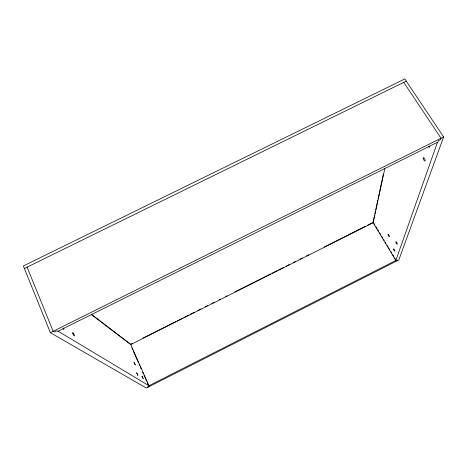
<?xml version="1.0" encoding="UTF-8"?>
<svg xmlns="http://www.w3.org/2000/svg" width="467" height="467" viewBox="0 0 467 467"><rect width="100%" height="100%" fill="white"/><g stroke="black" fill="none" stroke-linecap="round" stroke-linejoin="round"><path stroke-width="0.7" d="M374.528 215.357L372.999 222.479L395.847 260.487L437.474 142.289M374.838 213.933L375.45 211.084M375.754 209.654L377.745 200.396M378.048 198.971L383.407 174.033M384.826 168.634L373.156 222.741L130.76 344.564L91.468 314.589M397.131 260.796L397.335 260.207L395.923 260.925L396.133 260.341L148.681 385.87L149.125 386.139L147.642 386.892L148.092 387.155M443.65 136.948L398.818 259.938L146.317 388.054L50.36 332.691L23.35 265.957L404.813 78.946L443.65 136.948L50.36 332.691M130.34 344.43L132.295 343.449M143.013 338.061L175.931 321.518M177.232 320.864L182.445 318.243M183.747 317.589L188.96 314.968M190.262 314.314L194.482 312.195M197.739 310.555L200.997 308.921M205.241 306.79L207.511 305.646M211.755 303.515L214.026 302.371M219.239 299.756L220.541 299.096M225.754 296.481L227.061 295.821M234.878 291.893L265.163 276.674M265.501 276.505L270.708 273.884M272.016 273.23L277.229 270.615M278.53 269.955L283.743 267.34M286.002 266.202L289.26 264.567M293.515 262.425L295.774 261.292M300.03 259.15L302.289 258.017M306.545 255.881L308.798 254.743M324.133 247.037L352.439 232.817M352.801 232.63L358.948 229.542M359.316 229.355L365.463 226.267M367.786 225.1L373.279 222.339M24.366 268.472L406.278 81.135M58.106 331.191L148.979 385.724L130.632 344.284L91.9 314.694M403.745 82.373L441.046 138.244L440.55 139.627L438.39 140.707L437.906 142.073L57.645 331.418L56.577 330.782L54.254 331.938L53.162 331.296L27.086 267.142M374.026 223.588L374.779 224.831M375.9 226.699L377.027 228.573M377.774 229.817L378.521 231.06M379.648 232.934L380.395 234.177M381.521 236.045L382.642 237.913M383.395 239.162L384.143 240.406M385.269 242.274L386.016 243.523M387.137 245.391L388.264 247.259M389.011 248.502L389.764 249.752M390.885 251.62L391.638 252.863M392.759 254.737L393.885 256.605M394.633 257.848L395.38 259.092M131.799 347.717L132.669 349.69M133.253 351.009L138.203 362.188M139.073 364.167L139.656 365.48M140.24 366.793L141.11 368.767M142.569 372.059L143.439 374.032M144.023 375.345L146.644 381.27M147.228 382.584L148.097 384.557M63.629 328.062A1.961 0.432 63 0 1 63.868 329.381A1.961 0.432 63 0 1 62.987 328.558M429.628 146.008A1.897 0.677 64.2 0 1 429.529 147.274A1.897 0.677 64.2 0 1 428.437 146.428M143.211 378.603L142.003 376.25L143.211 378.603M137.882 375.287L136.633 372.864L137.882 375.287M135.249 364.855L134.029 362.485L135.249 364.855M72.776 333.473A1.88 0.397 63.2 0 0 74.364 335.954A1.88 0.397 63.2 0 0 73.494 333.374A1.88 0.397 63.2 0 0 72.776 333.473M423.236 158.459A1.815 0.625 63.8 0 0 424.871 160.975A1.815 0.625 63.8 0 0 424.456 158.523A1.815 0.625 63.8 0 0 423.236 158.459M388.141 235.041A1.325 0.333 62.6 0 0 389.309 236.687A1.325 0.333 62.6 0 0 388.655 234.79A1.325 0.333 62.6 0 0 388.141 235.041M395.998 242.49A1.354 0.344 62.3 0 0 397.213 244.177A1.354 0.344 62.3 0 0 396.553 242.256A1.354 0.344 62.3 0 0 395.998 242.49M393.681 249.588A1.319 0.327 62.2 0 0 394.854 251.24A1.319 0.327 62.2 0 0 394.212 249.384A1.319 0.327 62.2 0 0 393.681 249.588"/></g></svg>
